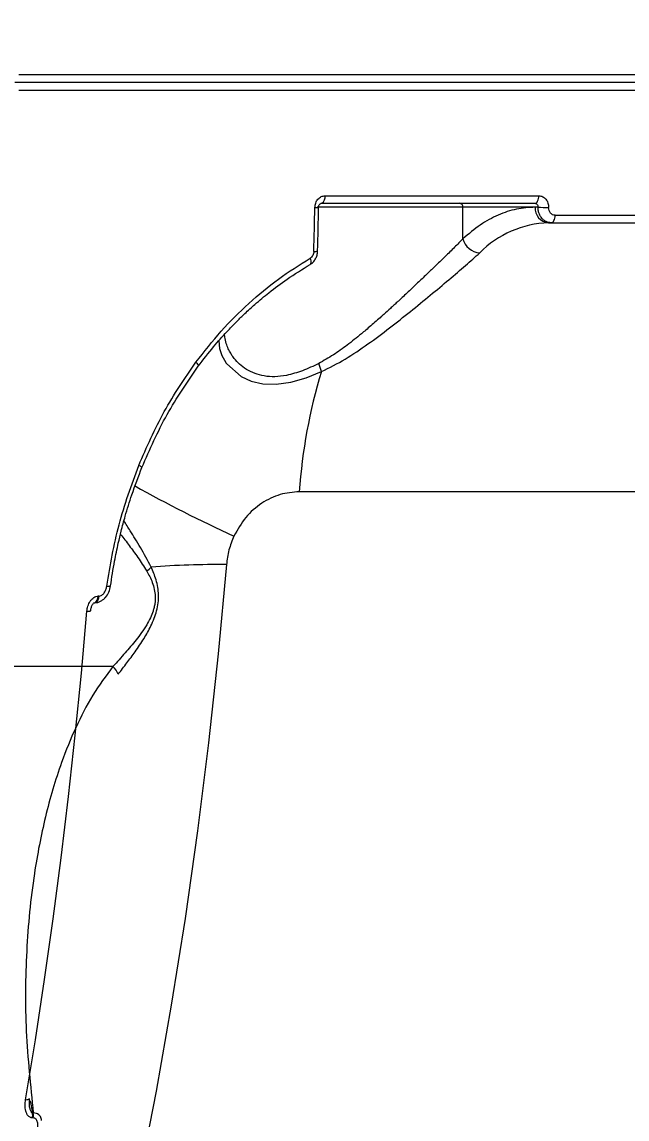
# Model space of a CAD drawing. Header units: millimetres. Extents: x -6234 to 7498, y -6127 to 5103.
# Drawn here: x 3501.5 to 3579.1, y -1592.5 to -1451.7 of the extents above; entities that cross this region are included whole.
import ezdxf

# ---------------------------------------------------------------- set-up
doc = ezdxf.new("R2010")
doc.units = ezdxf.units.MM
for name, color, linetype in [('DIKOM_ОБЪЕКТ', 7, 'Continuous'), ('DIKOM_РАЗМЕР_ЗОНА', 7, 'Continuous'), ('DIKOM_РАЗМЕР_ОБЪЕКТА', 7, 'Continuous')]:
    doc.layers.add(name, color=color, linetype=linetype)
doc.styles.add('style1', font='arial.ttf', dxfattribs={"width": 0.8})
doc.dimstyles.new('1-50', dxfattribs={"dimtxt": 300, "dimasz": 200, "dimexe": 100, "dimexo": 0, "dimgap": 100, "dimtad": 1, "dimtxsty": 'style1', "dimcen": 200, "dimclrd": 7, "dimclre": 7, "dimclrt": 7, "dimadec": 1, "dimazin": 2, "dimtfac": 1, "dimtmove": 0, "dimatfit": 2, "dimfxl": 0, "dimlwd": 25, "dimlwe": 18, "dimarcsym": 0})

# ---------------------------------------------------------------- blocks, each defined once
blk = doc.blocks.new('*D10')
at = {"layer": 'Defpoints', "color": 0, "transparency": 16777216}
for p in [(5627.97, 903.07), (-3229.39, -1461.51), (5627.97, -5097.58)]:
    blk.add_point(p, dxfattribs=at)
at = {"layer": 'DIKOM_РАЗМЕР_ОБЪЕКТА', "color": 7, "lineweight": 18, "transparency": 16777216}
for p, q in [((5627.97, 903.07), (5627.97, -5197.58)), ((-3229.39, -1461.51), (-3229.39, -5197.58))]:
    blk.add_line(p, q, dxfattribs=at)
at = {"layer": 'DIKOM_РАЗМЕР_ОБЪЕКТА', "color": 7, "lineweight": 25, "transparency": 16777216}
blk.add_line((-3029.39, -5097.58), (5427.97, -5097.58), dxfattribs=at)
at = {"layer": 'DIKOM_РАЗМЕР_ОБЪЕКТА', "color": 7, "transparency": 16777216}
for points in [[(-3029.39, -5064.25), (-3029.39, -5130.92), (-3229.39, -5097.58)], [(5427.97, -5064.25), (5427.97, -5130.92), (5627.97, -5097.58)]]:
    blk.add_solid(points, dxfattribs=at)
at = {"layer": 'DIKOM_РАЗМЕР_ОБЪЕКТА', "color": 7, "lineweight": 40, "transparency": 16777216, "insert": (1488.3, -4844.41), "char_height": 300, "attachment_point": 5, "style": 'style1'}
blk.add_mtext('8850', dxfattribs=at)
blk = doc.blocks.new('*D13')
at = {"layer": 'Defpoints', "color": 0, "transparency": 16777216}
for p in [(7498.07, 1778.2), (-5229.39, -1831.36), (7498.07, -6026.74)]:
    blk.add_point(p, dxfattribs=at)
at = {"layer": 'DIKOM_РАЗМЕР_ЗОНА', "color": 7, "lineweight": 18, "transparency": 16777216}
for p, q in [((7498.07, 1778.2), (7498.07, -6126.74)), ((-5229.39, -1831.36), (-5229.39, -6126.74))]:
    blk.add_line(p, q, dxfattribs=at)
at = {"layer": 'DIKOM_РАЗМЕР_ЗОНА', "color": 7, "lineweight": 25, "transparency": 16777216}
blk.add_line((-5029.39, -6026.74), (7298.07, -6026.74), dxfattribs=at)
at = {"layer": 'DIKOM_РАЗМЕР_ЗОНА', "color": 7, "transparency": 16777216}
for points in [[(-5029.39, -5993.4), (-5029.39, -6060.07), (-5229.39, -6026.74)], [(7298.07, -5993.4), (7298.07, -6060.07), (7498.07, -6026.74)]]:
    blk.add_solid(points, dxfattribs=at)
at = {"layer": 'DIKOM_РАЗМЕР_ЗОНА', "color": 7, "transparency": 16777216, "insert": (1560.69, -5773.56), "char_height": 300, "attachment_point": 5, "style": 'style1'}
blk.add_mtext('12750', dxfattribs=at)

msp = doc.modelspace()

# ---------------------------------------------------------------- linework, layer by layer
at = {"layer": 'DIKOM_ОБЪЕКТ', "color": 7, "linetype": 'Continuous', "lineweight": 15}
for p, q in [((3915.417, -1459.506), (3500.548, -1459.506)), ((3915.932, -1458.503), (3501.063, -1458.503)), ((3501.063, -1460.508), (3915.932, -1460.508)), ((3539.849, -1475.006), (3567.279, -1475.006)), ((3540.364, -1474.04), (3567.793, -1474.04)), ((3558.051, -1475.506), (3539.344, -1475.506)), ((3558.051, -1479.556), (3558.051, -1475.506)), ((3567.319, -1475.506), (3558.051, -1475.506)), ((3567.679, -1475.506), (3567.319, -1475.506)), ((3569.888, -1476.546), (3641.033, -1476.546)), ((3569.033, -1477.506), (3569.373, -1477.506)), ((3569.373, -1477.506), (3640.518, -1477.506)), ((3837.064, -1512.008), (3537.056, -1512.008)), ((3511.323, -1525.41), (3511.242, -1525.41)), ((3510.733, -1526.253), (3510.814, -1526.253)), ((3513.14, -1534.422), (3496.305, -1534.422)), ((3502.414, -1590.807), (3502.415, -1589.897)), ((3502.536, -1590.184), (3502.812, -1591.711)), ((3502.812, -1591.711), (3502.916, -1591.711)), ((3502.918, -1592.358), (3502.815, -1592.358))]:
    msp.add_line(p, q, dxfattribs=at)
at = {"layer": 'DIKOM_ОБЪЕКТ', "color": 7, "linetype": 'Continuous', "lineweight": 15, "flags": 128}
for points in [[(3567.279, -1475.006), (3567.377, -1474.987), (3567.472, -1474.933), (3567.559, -1474.844), (3567.637, -1474.725), (3567.701, -1474.579), (3567.749, -1474.412), (3567.781, -1474.231), (3567.793, -1474.04)], [(3538.92, -1481.17), (3538.938, -1480.467), (3538.956, -1479.764), (3538.973, -1479.061), (3538.99, -1478.358), (3539.006, -1477.654), (3539.021, -1476.951), (3539.036, -1476.247), (3539.05, -1475.544)], [(3569.373, -1477.506), (3569.471, -1477.488), (3569.565, -1477.434), (3569.653, -1477.346), (3569.73, -1477.227), (3569.794, -1477.082), (3569.843, -1476.916), (3569.874, -1476.736), (3569.888, -1476.546)], [(3538.426, -1482.065), (3538.485, -1482.232), (3538.524, -1482.392), (3538.54, -1482.537), (3538.534, -1482.664), (3538.506, -1482.767), (3538.455, -1482.843), (3538.429, -1482.866)], [(3526.73, -1492.648), (3526.833, -1493.628), (3527.121, -1494.52), (3527.434, -1495.138), (3527.668, -1495.501), (3527.733, -1495.592), (3527.75, -1495.615), (3527.755, -1495.621), (3527.756, -1495.623), (3527.756, -1495.623), (3527.756, -1495.623), (3527.756, -1495.623), (3527.756, -1495.623), (3527.756, -1495.623), (3527.756, -1495.623), (3527.756, -1495.623), (3529.579, -1497.239), (3530.859, -1497.822), (3532.374, -1498.169), (3534.098, -1498.223), (3535.968, -1497.957), (3537.924, -1497.394), (3539.898, -1496.599)], [(3523.794, -1495.403), (3523.905, -1495.52), (3523.994, -1495.629), (3524.057, -1495.728), (3524.092, -1495.811), (3524.098, -1495.877), (3524.081, -1495.917)], [(3527.712, -1521.353), (3526.65, -1532.821), (3525.409, -1544.221), (3523.989, -1555.541), (3522.392, -1566.773), (3520.619, -1577.904), (3518.673, -1588.926), (3516.554, -1599.827), (3514.264, -1610.597), (3511.807, -1621.227), (3509.184, -1631.707), (3506.397, -1642.026), (3503.45, -1652.175), (3500.345, -1662.145), (3497.084, -1671.927), (3493.671, -1681.511), (3490.11, -1690.889), (3486.403, -1700.051), (3482.553, -1708.989)], [(3510.734, -1526.253), (3510.874, -1526.215), (3511.007, -1526.1), (3511.118, -1525.917), (3511.199, -1525.68), (3511.242, -1525.41)], [(3511.323, -1525.41), (3511.279, -1525.68), (3511.199, -1525.917), (3511.088, -1526.1), (3510.954, -1526.215), (3510.81, -1526.253)], [(3509.795, -1527.352), (3509.952, -1527.349), (3510.084, -1527.339), (3510.185, -1527.324), (3510.252, -1527.304), (3510.282, -1527.28), (3510.283, -1527.27)], [(3501.927, -1590.017), (3503.18, -1582.323), (3504.358, -1574.583), (3505.458, -1566.8), (3506.481, -1558.978), (3507.427, -1551.119), (3508.295, -1543.227), (3509.084, -1535.303), (3509.795, -1527.352)], [(3501.927, -1590.017), (3502.085, -1590.012), (3502.218, -1589.994), (3502.321, -1589.965), (3502.389, -1589.926), (3502.422, -1589.879), (3502.424, -1589.865)]]:
    msp.add_lwpolyline(points, dxfattribs=at)
at = {"layer": 'DIKOM_ОБЪЕКТ', "color": 7, "linetype": 'Continuous', "lineweight": 15}
for centre, radius, start, end in [((3539.397, -1474.179), 0.977, 304.10149, 8.17555), ((3557.583, -1475.473), 0.469, 355.95851, 85.2587), ((3539.2, -1473.131), 2.417, 266.43795, 277.96616), ((3569.188, -1475.638), 1.874, 175.94601, 265.26249), ((3569.002, -1452.65), 22.895, 266.68843, 270.12349), ((3569.508, -1490.619), 13.122, 92.07173, 135.14042), ((3560.358, -1478.993), 2.375, 193.70884, 266.34082), ((3539.07, -1479.353), 1.824, 265.29498, 280.60535), ((3533.81, -1498.055), 6.26, 13.44878, 23.55143), ((3604.427, -1516.47), 67.519, 162.88507, 176.21141), ((3516.208, -1509.48), 0.88, 41.94029, 74.22068), ((3602.192, -1357.246), 176.51, 240.73689, 245.38134), ((3515.9, -1519.911), 2.768, 304.5463, 320.34887), ((3527.155, -1649.828), 128.476, 89.75139, 94.0722), ((3512.559, -1523.286), 0.852, 255.93125, 288.79347), ((3511.333, -1536.342), 2.636, 20.00343, 46.73946), ((3500.947, -1592.042), 1.894, 350.39759, 10.06688), ((3501.051, -1592.042), 1.894, 350.39759, 10.06688)]:
    msp.add_arc(centre, radius, start, end, dxfattribs=at)
for points, knots in [([(3539.05, -1475.544), (3539.073, -1475.347), (3539.12, -1474.953), (3539.426, -1474.457), (3539.857, -1474.108), (3540.195, -1474.063), (3540.364, -1474.04)], [0, 0, 0, 0, 0.250559, 0.5002519, 0.7499894, 1, 1, 1, 1]), ([(3539.535, -1475.525), (3539.543, -1475.444), (3539.56, -1475.287), (3539.664, -1475.108), (3539.799, -1474.998), (3539.894, -1474.992), (3539.941, -1474.99)], [0, 0, 0, 0, 0.2684143, 0.522248, 0.7652109, 1, 1, 1, 1]), ([(3567.279, -1475.006), (3567.333, -1475.013), (3567.417, -1475.023), (3567.513, -1475.087), (3567.592, -1475.165), (3567.648, -1475.271), (3567.679, -1475.394), (3567.679, -1475.467), (3567.679, -1475.506)], [0, 0, 0, 0, 0.24421906, 0.3707467, 0.50005451, 0.7197188, 0.85246265, 1, 1, 1, 1]), ([(3567.793, -1474.04), (3567.962, -1474.063), (3568.299, -1474.109), (3568.718, -1474.457), (3569.005, -1474.954), (3569.036, -1475.347), (3569.051, -1475.544)], [0, 0, 0, 0, 0.250541, 0.5001688, 0.7499939, 1, 1, 1, 1]), ([(3539.405, -1481.146), (3539.405, -1481.13), (3539.464, -1479.258), (3539.498, -1477.384), (3539.532, -1475.525)], [0, 0, 0, 0, 0.00821023, 1, 1, 1, 1]), ([(3567.319, -1475.506), (3566.521, -1475.555), (3564.924, -1475.652), (3562.561, -1476.459), (3560.247, -1477.696), (3558.783, -1478.936), (3558.051, -1479.556)], [0, 0, 0, 0, 0.2499972, 0.5000035, 0.749989, 1, 1, 1, 1]), ([(3569.373, -1477.506), (3569.156, -1477.479), (3568.824, -1477.437), (3568.428, -1477.187), (3568.109, -1476.884), (3567.865, -1476.479), (3567.705, -1475.988), (3567.688, -1475.675), (3567.679, -1475.506)], [0, 0, 0, 0, 0.2414941, 0.3687886, 0.5000507, 0.7010301, 0.8383655, 1, 1, 1, 1]), ([(3569.888, -1476.546), (3569.775, -1476.531), (3569.551, -1476.5), (3569.272, -1476.269), (3569.081, -1475.937), (3569.061, -1475.675), (3569.051, -1475.544)], [0, 0, 0, 0, 0.2507504, 0.50006558, 0.74994016, 1, 1, 1, 1]), ([(3558.051, -1479.556), (3557.701, -1479.913), (3556.999, -1480.628), (3555.76, -1481.845), (3554.542, -1483.025), (3553.357, -1484.164), (3552.28, -1485.19), (3551.133, -1486.275), (3550.244, -1487.105), (3549.578, -1487.722), (3549.179, -1488.09), (3548.612, -1488.609), (3548.093, -1489.079), (3547.7, -1489.431), (3547.382, -1489.716), (3546.91, -1490.133), (3546.248, -1490.71), (3545.609, -1491.257), (3544.609, -1492.094), (3543.24, -1493.181), (3541.427, -1494.499), (3540.179, -1495.2), (3539.548, -1495.554)], [0, 0, 0, 0, 0.0822721, 0.1650603, 0.2495211, 0.3099063, 0.3747591, 0.4330537, 0.4996558, 0.5177706, 0.5386957, 0.5624302, 0.606246, 0.618711, 0.6225784, 0.6546869, 0.6901703, 0.7216973, 0.7492611, 0.8365947, 0.9173542, 1, 1, 1, 1]), ([(3523.794, -1495.403), (3524.852, -1494.05), (3526.966, -1491.345), (3530.538, -1487.795), (3534.337, -1484.622), (3537.063, -1482.917), (3538.426, -1482.065)], [0, 0, 0, 0, 0.2507125, 0.5013186, 0.7506713, 1, 1, 1, 1]), ([(3538.92, -1481.17), (3538.911, -1481.263), (3538.893, -1481.447), (3538.787, -1481.701), (3538.633, -1481.921), (3538.495, -1482.017), (3538.426, -1482.065)], [0, 0, 0, 0, 0.2509995, 0.5004124, 0.7502523, 1, 1, 1, 1]), ([(3538.429, -1482.866), (3538.566, -1482.77), (3538.841, -1482.577), (3539.146, -1482.151), (3539.354, -1481.664), (3539.388, -1481.317), (3539.405, -1481.145)], [0, 0, 0, 0, 0.2531864, 0.5044007, 0.7533434, 1, 1, 1, 1]), ([(3539.898, -1496.599), (3540.922, -1496.087), (3542.969, -1495.063), (3545.863, -1493.076), (3548.651, -1491.003), (3551.325, -1488.883), (3553.885, -1486.791), (3556.27, -1484.797), (3558.458, -1482.936), (3559.623, -1481.888), (3560.206, -1481.363)], [0, 0, 0, 0, 0.12552533, 0.25080886, 0.37513146, 0.50035505, 0.62527483, 0.75052885, 0.8751697, 1, 1, 1, 1]), ([(3524.081, -1495.916), (3524.733, -1495.068), (3525.908, -1493.538), (3527.598, -1491.633), (3528.944, -1490.232), (3530.148, -1489.061), (3531.499, -1487.829), (3533.295, -1486.33), (3535.635, -1484.577), (3537.44, -1483.472), (3538.429, -1482.866)], [0, 0, 0, 0, 0.159083, 0.2869799, 0.383501, 0.4538298, 0.5435761, 0.6641933, 0.8160004, 1, 1, 1, 1]), ([(3535.409, -1497.088), (3534.907, -1497.163), (3533.899, -1497.312), (3532.538, -1497.199), (3531.308, -1496.867), (3530.254, -1496.343), (3529.368, -1495.673), (3528.752, -1495.007), (3528.313, -1494.383), (3527.995, -1493.811), (3527.713, -1493.127), (3527.51, -1492.43), (3527.47, -1491.938), (3527.453, -1491.737)], [0, 0, 0, 0, 0.1041851, 0.2090184, 0.3096294, 0.4186767, 0.5231519, 0.627228, 0.6918465, 0.7616097, 0.8365214, 0.9332031, 1, 1, 1, 1]), ([(3516.447, -1508.634), (3517.476, -1506.285), (3519.534, -1501.586), (3522.374, -1497.464), (3523.794, -1495.403)], [0, 0, 0, 0, 0.49999894, 1, 1, 1, 1]), ([(3516.862, -1508.892), (3517.874, -1506.587), (3519.897, -1501.977), (3522.687, -1497.936), (3524.081, -1495.916)], [0, 0, 0, 0, 0.500108, 1, 1, 1, 1]), ([(3539.548, -1495.554), (3538.855, -1495.893), (3537.467, -1496.571), (3536.096, -1496.916), (3535.409, -1497.088)], [0, 0, 0, 0, 0.4991575, 1, 1, 1, 1]), ([(3512.352, -1524.113), (3512.797, -1521.471), (3513.687, -1516.185), (3515.527, -1511.151), (3516.447, -1508.634)], [0, 0, 0, 0, 0.5000001, 1, 1, 1, 1]), ([(3512.834, -1524.094), (3512.995, -1523.032), (3513.274, -1521.197), (3513.763, -1518.867), (3514.222, -1516.948), (3514.78, -1514.875), (3515.625, -1512.12), (3516.415, -1510.06), (3516.862, -1508.892)], [0, 0, 0, 0, 0.2047813, 0.3537349, 0.4526684, 0.5795488, 0.7616055, 1, 1, 1, 1]), ([(3537.056, -1512.008), (3536.225, -1512.081), (3534.563, -1512.225), (3532.188, -1513.398), (3530.07, -1515.194), (3529.132, -1516.871), (3528.662, -1517.712)], [0, 0, 0, 0, 0.2497424, 0.4995664, 0.7493087, 1, 1, 1, 1]), ([(3518.031, -1521.677), (3517.578, -1520.824), (3516.673, -1519.124), (3515.464, -1517.192), (3514.817, -1516.169), (3514.554, -1515.753)], [0, 0, 0, 0, 0.3735766, 0.745288, 1, 1, 1, 1]), ([(3514.059, -1517.393), (3514.093, -1517.436), (3514.456, -1517.896), (3515.223, -1518.907), (3516.347, -1520.419), (3517.095, -1521.599), (3517.47, -1522.19)], [0, 0, 0, 0, 0.0335978, 0.3561969, 0.6776316, 1, 1, 1, 1]), ([(3528.662, -1517.712), (3528.425, -1518.298), (3527.951, -1519.474), (3527.792, -1520.726), (3527.712, -1521.353)], [0, 0, 0, 0, 0.4987675, 1, 1, 1, 1]), ([(3513.81, -1535.44), (3514.184, -1534.955), (3514.901, -1534.025), (3516.025, -1532.501), (3517.081, -1530.948), (3517.913, -1529.494), (3518.444, -1528.293), (3518.772, -1527.293), (3518.969, -1526.271), (3519.012, -1525.249), (3518.908, -1524.26), (3518.619, -1523.023), (3518.264, -1522.21), (3518.031, -1521.677)], [0, 0, 0, 0, 0.1303932, 0.249789, 0.3846456, 0.4985883, 0.5640647, 0.6239002, 0.6868342, 0.7491239, 0.8092775, 0.8746363, 1, 1, 1, 1]), ([(3517.47, -1522.19), (3517.601, -1522.42), (3517.864, -1522.88), (3518.206, -1523.659), (3518.461, -1524.498), (3518.59, -1525.417), (3518.55, -1526.214), (3518.426, -1526.863), (3518.251, -1527.482), (3517.941, -1528.243), (3517.244, -1529.527), (3516.134, -1531.04), (3514.647, -1532.784), (3513.662, -1533.854), (3513.14, -1534.422)], [0, 0, 0, 0, 0.0628074, 0.1254886, 0.191624, 0.250936, 0.3130964, 0.3445793, 0.376915, 0.4357143, 0.5021094, 0.6647876, 0.8221236, 1, 1, 1, 1]), ([(3510.81, -1526.253), (3510.937, -1526.243), (3511.194, -1526.225), (3511.564, -1526.077), (3511.901, -1525.856), (3512.283, -1525.481), (3512.657, -1524.892), (3512.774, -1524.363), (3512.834, -1524.094)], [0, 0, 0, 0, 0.125192, 0.2526502, 0.3790755, 0.5028344, 0.7466815, 1, 1, 1, 1]), ([(3511.323, -1525.41), (3511.388, -1525.403), (3511.523, -1525.39), (3511.777, -1525.256), (3512.041, -1524.982), (3512.26, -1524.568), (3512.321, -1524.265), (3512.352, -1524.113)], [0, 0, 0, 0, 0.1227479, 0.2512329, 0.5008803, 0.7502601, 1, 1, 1, 1]), ([(3509.795, -1527.352), (3509.828, -1527.127), (3509.895, -1526.679), (3510.146, -1526.154), (3510.42, -1525.802), (3510.667, -1525.589), (3510.945, -1525.44), (3511.143, -1525.42), (3511.242, -1525.41)], [0, 0, 0, 0, 0.24929933, 0.49855538, 0.62738803, 0.74934043, 0.87459475, 1, 1, 1, 1]), ([(3510.277, -1527.288), (3510.302, -1527.134), (3510.35, -1526.844), (3510.489, -1526.501), (3510.619, -1526.32), (3510.687, -1526.26), (3510.717, -1526.255), (3510.729, -1526.253)], [0, 0, 0, 0, 0.3516966, 0.6619122, 0.8892003, 0.9579658, 1, 1, 1, 1]), ([(3513.14, -1534.422), (3512.248, -1535.634), (3510.445, -1538.084), (3508.305, -1542.267), (3506.201, -1547.441), (3504.376, -1553.677), (3502.811, -1561.752), (3501.923, -1570.936), (3501.825, -1581.221), (3502.552, -1588.211), (3502.916, -1591.711)], [0, 0, 0, 0, 0.0819745, 0.1657274, 0.2500087, 0.3755452, 0.5002616, 0.6658805, 0.8326611, 1, 1, 1, 1]), ([(3502.815, -1592.358), (3502.759, -1592.354), (3502.647, -1592.347), (3502.444, -1592.265), (3502.154, -1592.017), (3501.926, -1591.483), (3501.838, -1590.766), (3501.897, -1590.267), (3501.927, -1590.017)], [0, 0, 0, 0, 0.0621513, 0.1260284, 0.2514257, 0.5007706, 0.7504669, 1, 1, 1, 1]), ([(3502.812, -1591.711), (3502.8, -1591.71), (3502.776, -1591.707), (3502.724, -1591.676), (3502.621, -1591.552), (3502.503, -1591.241), (3502.445, -1590.957), (3502.41, -1590.785)], [0, 0, 0, 0, 0.0377272, 0.0789905, 0.1824735, 0.5041246, 1, 1, 1, 1]), ([(3503.975, -1592.696), (3503.972, -1592.6), (3503.964, -1592.404), (3503.828, -1592.152), (3503.623, -1591.928), (3503.321, -1591.757), (3503.053, -1591.727), (3502.916, -1591.711)], [0, 0, 0, 0, 0.178234, 0.3641393, 0.5617771, 0.7750971, 1, 1, 1, 1]), ([(3503.471, -1593.817), (3503.491, -1593.662), (3503.53, -1593.351), (3503.486, -1592.972), (3503.393, -1592.699), (3503.28, -1592.521), (3503.125, -1592.385), (3502.986, -1592.367), (3502.918, -1592.358)], [0, 0, 0, 0, 0.2485659, 0.4980132, 0.6296792, 0.7488412, 0.8787835, 1, 1, 1, 1])]:
    msp.add_open_spline(points, degree=3, knots=knots, dxfattribs=at)

# ---------------------------------------------------------------- dimensions: what is measured, and where the dimension line sits
at = {"layer": 'DIKOM_РАЗМЕР_ЗОНА'}
dim = msp.add_linear_dim(base=(7498.074, -6026.735), p1=(-5229.391, -1831.362), p2=(7498.074, 1778.201), text='12750', dimstyle='1-50', dxfattribs=at)
dim.commit()
dim.dimension.update_dxf_attribs({"geometry": '*D13', "text_midpoint": (1560.691, -6026.735), "dimtype": 160})
at = {"layer": 'DIKOM_РАЗМЕР_ОБЪЕКТА', "lineweight": 40}
dim = msp.add_linear_dim(base=(5627.969, -5097.582), p1=(-3229.391, -1461.506), p2=(5627.969, 903.069), text='8850', dimstyle='1-50', dxfattribs=at)
dim.commit()
dim.dimension.update_dxf_attribs({"geometry": '*D10', "text_midpoint": (1488.304, -5097.582), "dimtype": 160})

doc.saveas('drawing.dxf')
